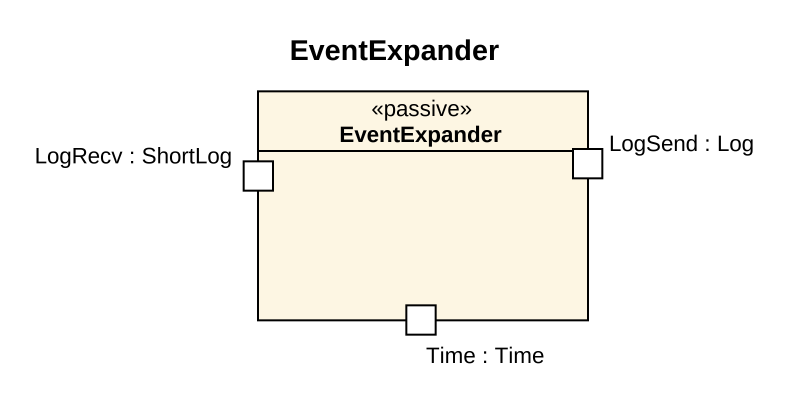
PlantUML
@startuml
title EventExpander
rectangle EventExpander <<passive>> {
  port "LogRecv : ShortLog" as LogRecv_ShortLog
  port "LogSend : Log" as LogSend_Log
  port "Time : Time" as Time_Time
}
@enduml
